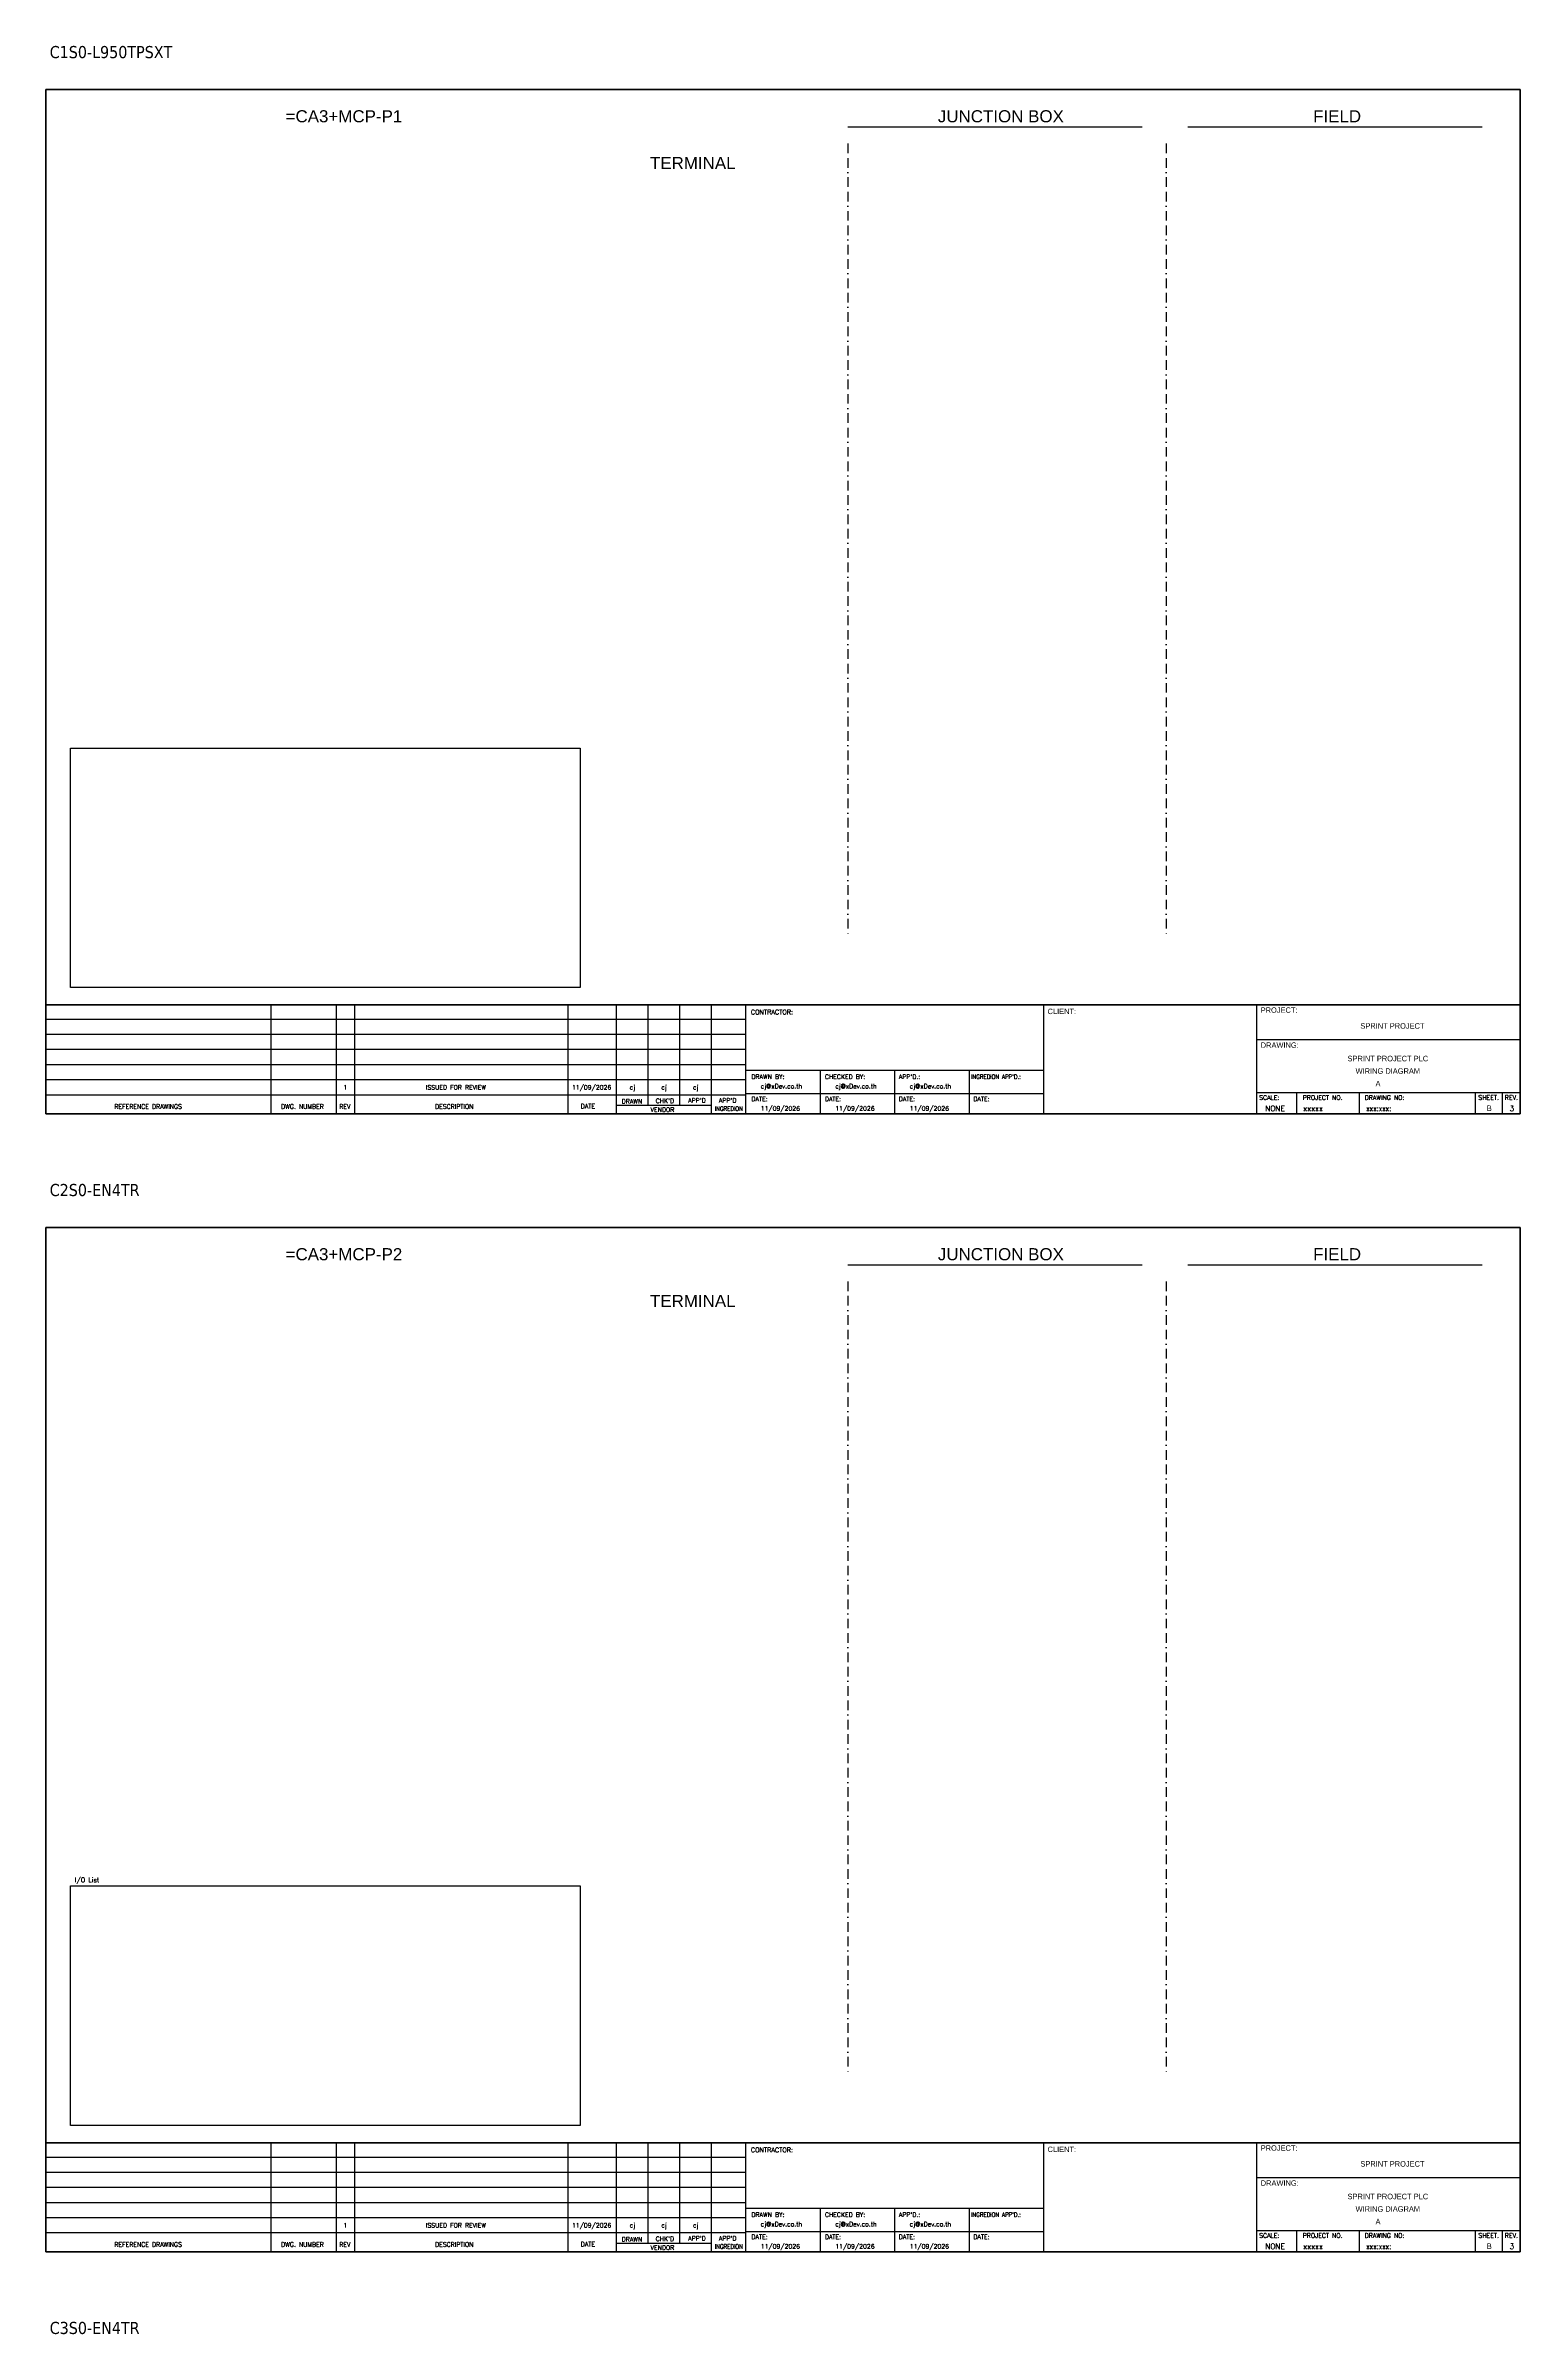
# Model space of a CAD drawing. Header units: millimetres. Extents: x 0 to 62600, y 0 to 14837.
# Drawn here: x 0 to 3893, y 8795 to 14837 of the extents above; entities that cross this region are included whole.
import ezdxf
from ezdxf.enums import TextEntityAlignment as Align

# ---------------------------------------------------------------- set-up
doc = ezdxf.new("R2010")
doc.units = ezdxf.units.MM
doc.linetypes.add('BORDERX2', pattern=[88.9, 25.4, -12.7, 25.4, -12.7, 0, -12.7])
for name, color, linetype in [('GT_1', 9, 'Continuous'), ('HELPPOINT', 7, 'Continuous'), ('MEMBER', 7, 'Continuous'), ('x01001-FrameArea', 2, 'BORDERX2')]:
    doc.layers.add(name, color=color, linetype=linetype)
doc.styles.add('HTX11', font='O8111901')
doc.styles.add('ROMANS', font='romans.shx', dxfattribs={"width": 0.85, "height": 25})
doc.styles.get("Standard").update_dxf_attribs({"font": 'arial.ttf'})
doc.styles.add('Tahoma', font='')
doc.styles.get('Tahoma').set_extended_font_data('Tahoma')

msp = doc.modelspace()

# ---------------------------------------------------------------- linework, layer by layer
for p, q in [((2118.2, 14622.5), (2894.9, 14622.5)), ((3015.9, 14622.5), (3792.7, 14622.5)), ((2118.2, 11618.3), (2894.9, 11618.3)), ((3015.9, 11618.3), (3792.7, 11618.3))]:
    msp.add_line(p, q)
at = {"color": 4}
for p, q in [((3302.3, 12073), (3302.3, 12016.9)), ((3467.6, 12073), (3467.6, 12016.9)), ((3302.3, 9068.7), (3302.3, 9012.6)), ((3467.6, 9068.7), (3467.6, 9012.6))]:
    msp.add_line(p, q, dxfattribs=at)
at = {"color": 4, "ltscale": 0.5}
for p, q in [((3774.7, 12073), (3774.7, 12016.9)), ((3774.7, 12073), (3774.7, 12016.9)), ((3845.9, 12073), (3845.9, 12016.9)), ((3845.9, 12073), (3845.9, 12016.9)), ((3774.7, 9068.7), (3774.7, 9012.6)), ((3774.7, 9068.7), (3774.7, 9012.6)), ((3845.9, 9068.7), (3845.9, 9012.6)), ((3845.9, 9068.7), (3845.9, 9012.6))]:
    msp.add_line(p, q, dxfattribs=at)
for points in [[(65.7, 12982.7), (1411.5, 12982.7), (1411.5, 12350.6), (65.7, 12350.6)], [(65.7, 9978.5), (1411.5, 9978.5), (1411.5, 9346.4), (65.7, 9346.4)]]:
    msp.add_lwpolyline(points, close=True)
at = {"layer": 'GT_1', "color": 4}
for p, q in [((1848.8, 12266.2), (0, 12266.2)), ((595.4, 12016.9), (595.4, 12305)), ((767.3, 12016.9), (767.3, 12305)), ((816.4, 12016.9), (816.4, 12305)), ((1379.1, 12016.9), (1379.1, 12305)), ((1507.4, 12016.9), (1507.4, 12305)), ((1591, 12038.7), (1591, 12305)), ((1674.5, 12038.7), (1674.5, 12305)), ((1757.8, 12016.9), (1757.8, 12305)), ((1848.8, 12016.9), (1848.8, 12305)), ((2635.8, 12016.9), (2635.8, 12305)), ((3198.1, 12016.9), (3198.1, 12305)), ((3198.1, 12016.9), (3198.1, 12305)), ((3198.1, 12016.9), (3198.1, 12305)), ((1848.8, 12226.4), (0, 12226.4)), ((1848.8, 12186.4), (0, 12186.4)), ((1848.8, 12146.5), (0, 12146.5)), ((1848.8, 12106.6), (0, 12106.6)), ((2635.8, 12131.2), (1848.8, 12131.2)), ((2045.6, 12016.9), (2045.6, 12131.2)), ((2242.3, 12016.9), (2242.3, 12131.2)), ((2439.1, 12016.9), (2439.1, 12131.2)), ((1848.7, 12066.7), (0, 12066.7)), ((1757.8, 12038.7), (1507.4, 12038.7)), ((2635.8, 12069.7), (1848.8, 12069.7)), ((3198.1, 12073), (3893.3, 12073)), ((1848.8, 9262), (0, 9262)), ((595.4, 9012.6), (595.4, 9300.8)), ((767.3, 9012.6), (767.3, 9300.8)), ((816.4, 9012.6), (816.4, 9300.8)), ((1379.1, 9012.6), (1379.1, 9300.8)), ((1507.4, 9012.6), (1507.4, 9300.8)), ((1591, 9034.4), (1591, 9300.8)), ((1674.5, 9034.5), (1674.5, 9300.8)), ((1757.8, 9012.6), (1757.8, 9300.8)), ((1848.8, 9012.6), (1848.8, 9300.8)), ((2635.8, 9012.6), (2635.8, 9300.8)), ((3198.1, 9012.6), (3198.1, 9300.8)), ((3198.1, 9012.6), (3198.1, 9300.8)), ((3198.1, 9012.6), (3198.1, 9300.8)), ((1848.8, 9222.2), (0, 9222.2)), ((1848.8, 9182.2), (0, 9182.2)), ((1848.8, 9142.3), (0, 9142.3)), ((2635.8, 9127), (1848.8, 9127)), ((2045.6, 9012.6), (2045.6, 9127)), ((2242.3, 9012.6), (2242.3, 9127)), ((2439.1, 9012.6), (2439.1, 9127)), ((1848.8, 9102.4), (0, 9102.4)), ((1848.7, 9062.5), (0, 9062.5)), ((2635.8, 9065.5), (1848.8, 9065.5)), ((3198.1, 9068.7), (3893.3, 9068.7)), ((1757.8, 9034.4), (1507.4, 9034.4))]:
    msp.add_line(p, q, dxfattribs=at)
at = {"layer": 'HELPPOINT', "color": 4, "lineweight": 35}
for p, q in [((0, 12016.9), (0, 14721.1)), ((0, 14721.1), (3893.3, 14721.1)), ((0, 12016.9), (0, 14721.1)), ((0, 14721.1), (3893.3, 14721.1)), ((3893.3, 14721.1), (3893.3, 12016.9)), ((3893.3, 14721.1), (3893.3, 12016.9)), ((3893.3, 12016.9), (0, 12016.9)), ((3893.3, 12016.9), (0, 12016.9)), ((0, 9012.6), (0, 11716.9)), ((0, 11716.9), (3893.3, 11716.9)), ((0, 9012.6), (0, 11716.9)), ((0, 11716.9), (3893.3, 11716.9)), ((3893.3, 11716.9), (3893.3, 9012.6)), ((3893.3, 11716.9), (3893.3, 9012.6)), ((3893.3, 9012.6), (0, 9012.6)), ((3893.3, 9012.6), (0, 9012.6))]:
    msp.add_line(p, q, dxfattribs=at)
at = {"layer": 'HELPPOINT', "color": 4}
for p, q in [((3198.1, 12213.4), (3893.3, 12213.4)), ((3198.1, 12213.4), (3893.3, 12213.4)), ((3198.1, 12073), (3893.3, 12073)), ((3198.1, 9209.2), (3893.3, 9209.2)), ((3198.1, 9209.2), (3893.3, 9209.2)), ((3198.1, 9068.7), (3893.3, 9068.7))]:
    msp.add_line(p, q, dxfattribs=at)
at = {"layer": 'MEMBER', "color": 4, "lineweight": 35}
for p, q in [((0, 12305), (3893.3, 12305)), ((0, 12305), (3893.3, 12305)), ((0, 9300.8), (3893.3, 9300.8)), ((0, 9300.8), (3893.3, 9300.8))]:
    msp.add_line(p, q, dxfattribs=at)
at = {"layer": 'MEMBER', "color": 4}
for p, q in [((3198.1, 12213.4), (3893.3, 12213.4)), ((3198.1, 12213.4), (3893.3, 12213.4)), ((3198.1, 12073), (3893.3, 12073)), ((3198.1, 12073), (3893.3, 12073)), ((3198.1, 9209.2), (3893.3, 9209.2)), ((3198.1, 9209.2), (3893.3, 9209.2)), ((3198.1, 9068.7), (3893.3, 9068.7)), ((3198.1, 9068.7), (3893.3, 9068.7))]:
    msp.add_line(p, q, dxfattribs=at)
at = {"layer": 'x01001-FrameArea'}
for p, q in [((2118.2, 14578.4), (2118.2, 12491.9)), ((2958, 14578.4), (2958, 12491.9)), ((2118.2, 11574.2), (2118.2, 9487.7)), ((2958, 11574.2), (2958, 9487.7))]:
    msp.add_line(p, q, dxfattribs=at)

# ---------------------------------------------------------------- texts
at = {"color": 2, "style": 'Tahoma'}
for s, p in [('C1S0-L950TPSXT', (10.4, 14804.1)), ('C2S0-EN4TR', (10.4, 11799.9)), ('C3S0-EN4TR', (10.4, 8795.7))]:
    msp.add_text(s, height=32, dxfattribs=at).set_placement(p)
at = {"color": 2}
for s, p in [('=CA3+MCP-P1', (633.3, 14634.6)), ('JUNCTION BOX', (2355.5, 14634.6)), ('FIELD', (3346.4, 14634.6)), ('TERMINAL', (1595.4, 14511.2)), ('=CA3+MCP-P2', (633.3, 11630.4)), ('JUNCTION BOX', (2355.5, 11630.4)), ('FIELD', (3346.4, 11630.4)), ('TERMINAL', (1595.4, 11507))]:
    msp.add_text(s, height=32, dxfattribs=at).set_placement(p)
at = {"color": 4, "ltscale": 100, "style": 'HTX11'}
for s, p in [('SPRINT PROJECT', (3555.9, 12249)), ('SPRINT PROJECT PLC', (3543.7, 12162.9)), ('WIRING DIAGRAM', (3543.7, 12130)), ('SPRINT PROJECT', (3555.9, 9244.8)), ('SPRINT PROJECT PLC', (3543.7, 9158.7)), ('WIRING DIAGRAM', (3543.7, 9125.8))]:
    msp.add_text(s, height=14.693, dxfattribs=at).set_placement(p, align=Align.MIDDLE_CENTER)
at = {"style": 'HTX11'}
for tag, text, height, p in [('A', 'A', 14.8, (3517.8, 12096.7)), ('B', 'CHASSIS C1 SLOT 0', 14.821, (3811.6, 12031.7)), ('A', 'A', 14.8, (3517.8, 9092.5)), ('B', 'CHASSIS C2 SLOT 0', 14.821, (3811.6, 9027.5))]:
    msp.add_attdef(tag, text=text, height=height, dxfattribs=at).set_placement(p, align=Align.MIDDLE_CENTER)
at = {"layer": 'GT_1', "color": 4, "style": 'HTX11'}
for s, p in [('CLIENT:', (2645.3, 12280.3)), ('PROJECT:', (3208, 12283.7)), ('DRAWING:', (3208, 12191.3)), ('CLIENT:', (2645.3, 9276.1)), ('PROJECT:', (3208, 9279.5)), ('DRAWING:', (3208, 9187.1))]:
    msp.add_text(s, height=14.25, dxfattribs=at).set_placement(p)
at = {"layer": 'MEMBER', "color": 4, "ltscale": 0.8, "style": 'ROMANS'}
for s, height, p in [('CONTRACTOR:', 12.35, (1861.9, 12279.6)), ('DRAWN BY:', 11.88, (1863.4, 12109)), ('cj@xDev.co.th', 11.875, (1887.8, 12084.1)), ('CHECKED BY:', 11.875, (2057.3, 12109)), ('cj@xDev.co.th', 11.875, (2084.6, 12084.1)), ("APP'D.:", 11.88, (2252.5, 12109)), ('cj@xDev.co.th', 11.875, (2281.3, 12084.1)), ('REFERENCE DRAWINGS', 11.875, (181.4, 12030.3)), ('DWG. NUMBER', 11.875, (621.6, 12030.3)), ('REV', 11.88, (775.1, 12030.3)), ('DESCRIPTION', 11.875, (1028, 12030.3)), ('DATE', 11.88, (1412.8, 12031.1)), ('DRAWN', 11.88, (1520.8, 12044.1)), ('VENDOR', 11.88, (1596.9, 12022)), ("CHK'D", 11.88, (1610.6, 12045.3)), ("APP'D", 11.88, (1696.2, 12046.5)), ("APP'D", 11.88, (1777.4, 12046.5)), ('DATE:', 11.88, (1863.4, 12050.4)), ('11/09/2026', 11.88, (1887.8, 12025.4)), ('DATE:', 11.88, (2057.3, 12050.4)), ('11/09/2026', 11.88, (2084.6, 12025.4)), ('DATE:', 11.88, (2252.5, 12050.4)), ('11/09/2026', 11.88, (2281.3, 12025.4)), ('DATE:', 11.88, (2449.3, 12050.4)), ('SCALE:', 11.88, (3204, 12053.9)), ('NONE', 14.23, (3220, 12024.2)), ('PROJECT NO.', 11.875, (3319.2, 12053.9)), ('xxxxx', 14.23, (3320.4, 12024.2)), ('DRAWING NO:', 11.875, (3482.9, 12053.9)), ('SHEET.', 12, (3782.7, 12053.9)), ('REV.', 12, (3852.6, 12053.9)), ('I/O List', 12.35, (76.6, 9988.2)), ('CONTRACTOR:', 12.35, (1861.9, 9275.4)), ('DRAWN BY:', 11.88, (1863.4, 9104.8)), ('cj@xDev.co.th', 11.875, (1887.8, 9079.9)), ('CHECKED BY:', 11.875, (2057.3, 9104.8)), ('cj@xDev.co.th', 11.875, (2084.6, 9079.9)), ("APP'D.:", 11.88, (2252.5, 9104.8)), ('cj@xDev.co.th', 11.875, (2281.3, 9079.9)), ('REFERENCE DRAWINGS', 11.875, (181.4, 9026.1)), ('DWG. NUMBER', 11.875, (621.6, 9026.1)), ('REV', 11.88, (775.1, 9026.1)), ('DESCRIPTION', 11.875, (1028, 9026.1)), ('DATE', 11.88, (1412.8, 9026.8)), ('DRAWN', 11.88, (1520.8, 9039.9)), ('VENDOR', 11.88, (1596.9, 9017.8)), ("CHK'D", 11.88, (1610.6, 9041.1)), ("APP'D", 11.88, (1696.2, 9042.3)), ("APP'D", 11.88, (1777.4, 9042.3)), ('DATE:', 11.88, (1863.4, 9046.2)), ('11/09/2026', 11.88, (1887.8, 9021.1)), ('DATE:', 11.88, (2057.3, 9046.2)), ('11/09/2026', 11.88, (2084.6, 9021.1)), ('DATE:', 11.88, (2252.5, 9046.2)), ('11/09/2026', 11.88, (2281.3, 9021.1)), ('DATE:', 11.88, (2449.3, 9046.2)), ('SCALE:', 11.88, (3204, 9049.7)), ('NONE', 14.23, (3220, 9020)), ('PROJECT NO.', 11.875, (3319.2, 9049.7)), ('xxxxx', 14.23, (3320.4, 9020)), ('DRAWING NO:', 11.875, (3482.9, 9049.7)), ('SHEET.', 12, (3782.7, 9049.7)), ('REV.', 12, (3852.6, 9049.7))]:
    msp.add_text(s, height=height, dxfattribs=at).set_placement(p)
for s, height, p in [('1', 11.9, (790.9, 12086.8)), ('ISSUED FOR REVIEW', 11.875, (1083, 12086.8)), ('11/09/2026', 11.88, (1441.2, 12086.8)), ('cj', 11.88, (1549.1, 12086.8)), ('cj', 11.88, (1632.6, 12086.8)), ('cj', 11.88, (1716.2, 12086.8)), ('1', 11.9, (790.9, 9082.6)), ('ISSUED FOR REVIEW', 11.875, (1083, 9082.6)), ('11/09/2026', 11.88, (1441.2, 9082.6)), ('cj', 11.88, (1549.1, 9082.6)), ('cj', 11.88, (1632.6, 9082.6)), ('cj', 11.88, (1716.2, 9082.6))]:
    msp.add_text(s, height=height, dxfattribs=at).set_placement(p, align=Align.MIDDLE_CENTER)
at = {"layer": 'MEMBER', "color": 4, "ltscale": 0.8, "style": 'ROMANS', "width": 0.8}
for s, height, p in [("INGREDION APP'D.:", 11.875, (2443.3, 12109)), ('INGREDION', 11.88, (1766.6, 12024.8)), ('xxx:xxx:', 14.23, (3486.6, 12024.2)), ("INGREDION APP'D.:", 11.875, (2443.3, 9104.8)), ('INGREDION', 11.88, (1766.6, 9020.6)), ('xxx:xxx:', 14.23, (3486.6, 9020))]:
    msp.add_text(s, height=height, dxfattribs=at).set_placement(p)
at = {"layer": 'MEMBER', "color": 4, "ltscale": 0.8, "style": 'ROMANS'}
for p in [(3871.2, 12024.2), (3871.2, 9020)]:
    msp.add_text('3', height=14.2, dxfattribs=at).set_placement(p, align=Align.CENTER)

doc.saveas('drawing.dxf')
